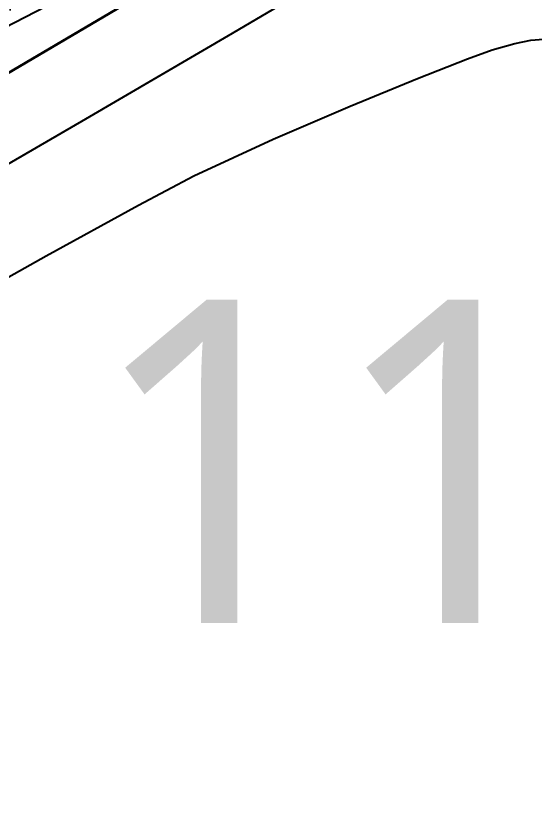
# Model space of a CAD drawing. Header units: millimetres. Extents: x 86 to 591881, y 99 to 1307229.
# Drawn here: x 590726.58 to 590730.59, y 1307031.31 to 1307037.54 of the extents above; entities that cross this region are included whole.
import ezdxf

# ---------------------------------------------------------------- set-up
doc = ezdxf.new("R2010")
doc.units = ezdxf.units.MM
for name, pattern in [('DASHED2', [0.375, 0.25, -0.125]), ('HIDDEN', [0.375, 0.25, -0.125]), ('PHANTOM', [2.5, 1.25, -0.25, 0.25, -0.25, 0.25, -0.25])]:
    doc.linetypes.add(name, pattern=pattern)
for name, color, linetype in [('C-PROP', 7, 'Continuous'), ('C-PROP-LINE', 230, 'Continuous'), ('C-ROAD-SAMP', 150, 'HIDDEN'), ('C-TOPO-MAJR', 9, 'Continuous'), ('C-TOPO-MINR', 8, 'Continuous'), ('Perimetro', 7, 'Continuous')]:
    doc.layers.add(name, color=color, linetype=linetype)
doc.layers.add('COTAS', color=40, linetype='Continuous', lineweight=5)
doc.styles.add('ST - ETIQUETAS', font='', dxfattribs={"height": 2.5})
doc.styles.get('ST - ETIQUETAS').set_extended_font_data('Roboto Thin')

msp = doc.modelspace()

# ---------------------------------------------------------------- hatches: boundary and pattern name
at = {"layer": 'C-PROP', "linetype": 'Continuous', "lineweight": -3}
h = msp.add_hatch(dxfattribs=at)
h.set_pattern_fill('AR-SAND', color=3, scale=0.025, style=0)
h.paths.add_polyline_path([(590715.5052, 1307031.4831), (590711.7752, 1307038.7054), (590729.8991, 1307047.1913), (590748.0231, 1307055.6772), (590750.1905, 1307051.4794), (590741.9385, 1307046.1995), (590725.4952, 1307036.4947), (590718.7817, 1307032.9661)], flags=0)

# ---------------------------------------------------------------- linework, layer by layer
at = {"layer": 'C-PROP-LINE', "color": 242, "linetype": 'PHANTOM', "lineweight": 30, "ltscale": 2}
msp.add_polyline3d([(590685.7185, 1307018.866, 0), (590705.8106, 1307027.0952, 0), (590718.7817, 1307032.9661, 0), (590725.4952, 1307036.4947, 0), (590741.9385, 1307046.1995, 0), (590756.295, 1307055.3853, 0), (590771.4915, 1307065.0337, 0), (590782.862, 1307071.8265, 0), (590795.518, 1307080.0104, 0)], dxfattribs=at)
at = {"layer": 'C-PROP-LINE', "color": 4, "linetype": 'Continuous', "lineweight": 25}
msp.add_polyline3d([(590711.7752, 1307038.7054, 0), (590715.5052, 1307031.4831, 0), (590718.7817, 1307032.9661, 0), (590725.4952, 1307036.4947, 0), (590741.9385, 1307046.1995, 0), (590750.1905, 1307051.4794, 0), (590748.0231, 1307055.6772, 0), (590729.8991, 1307047.1913, 0), (590711.7752, 1307038.7054, 0), (590715.5052, 1307031.4831, 0)], dxfattribs=at)
at = {"layer": 'C-ROAD-SAMP', "color": 1, "linetype": 'DASHED2', "lineweight": 25, "ltscale": 10}
msp.add_lwpolyline([(590728.714, 1307038.596), (590710.9439, 1307029.4186), (590693.1739, 1307020.2412)], dxfattribs=at)
at = {"layer": 'C-TOPO-MAJR', "color": 40, "linetype": 'Continuous', "lineweight": -3, "elevation": 456.5}
msp.add_lwpolyline([(590722.0105, 1307032.986), (590723.4161, 1307033.7741), (590724.7143, 1307034.505), (590725.8611, 1307035.1511), (590726.8126, 1307035.6846), (590727.5247, 1307036.0778), (590727.9534, 1307036.3029), (590728.5652, 1307036.5861), (590729.1618, 1307036.8434), (590729.683, 1307037.0567), (590730.0685, 1307037.2077), (590730.2581, 1307037.2781), (590730.435, 1307037.3281), (590730.5564, 1307037.3534), (590730.656, 1307037.3605)], dxfattribs=at)
at = {"layer": 'C-TOPO-MINR', "color": 44, "linetype": 'Continuous', "lineweight": -3, "elevation": 456.75}
msp.add_lwpolyline([(590721.2067, 1307033.3848), (590722.4009, 1307034.0571), (590723.6061, 1307034.7352), (590724.8026, 1307035.4115), (590725.9718, 1307036.0806), (590727.1194, 1307036.745), (590728.2509, 1307037.4071), (590729.3718, 1307038.0694), (590730.4878, 1307038.7342), (590731.6043, 1307039.4041), (590732.7269, 1307040.0815), (590733.8613, 1307040.7688), (590735.0129, 1307041.4686), (590736.1873, 1307042.1831), (590737.3847, 1307042.9137)], dxfattribs=at)
at = {"layer": 'COTAS', "flags": 128}
msp.add_lwpolyline([(590750.1905, 1307051.4794), (590741.9393, 1307046.2), (590725.4959, 1307036.495), (590718.7817, 1307032.966), (590715.5052, 1307031.4831), (590711.7752, 1307038.7054), (590748.0231, 1307055.6772), (590750.1905, 1307051.4794)], dxfattribs=at)

# ---------------------------------------------------------------- texts
at = {"layer": 'Perimetro', "color": 3, "style": 'ST - ETIQUETAS'}
msp.add_text('11', height=2.5, dxfattribs=at).set_placement((590727.133, 1307032.8453))

doc.saveas('drawing.dxf')
